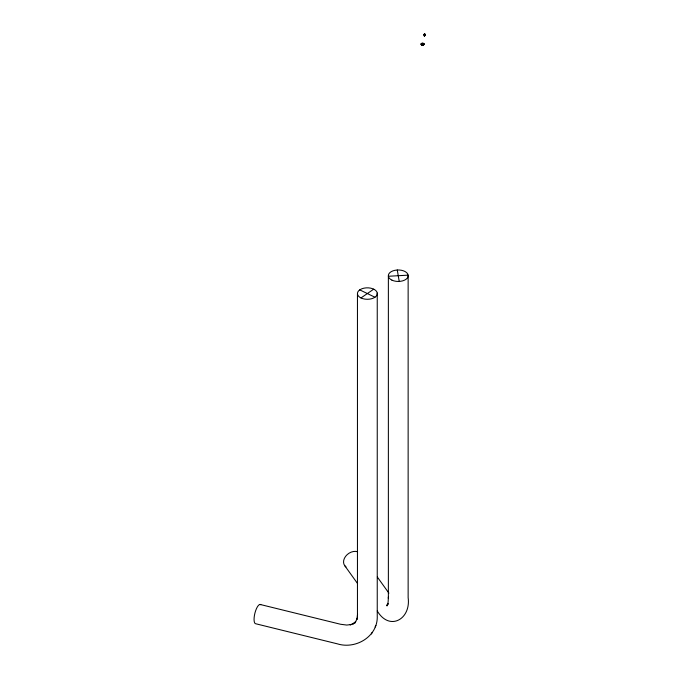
<?xml version="1.0" encoding="UTF-8"?>
<svg xmlns="http://www.w3.org/2000/svg" width="679" height="679" viewBox="0 0 679 679"><rect width="100%" height="100%" fill="white"/><g stroke="black" fill="none" stroke-linecap="round" stroke-linejoin="round"><path stroke-width="1.02" d="M357.57 614.334L356.772 619.477L357.46 618.187M260.795 604.717A9.93 3.183 -76.2 0 0 254.939 613.044A9.93 3.183 -76.2 0 0 255.89 623.789L337.421 643.853C355.889 649.667 378.211 636.308 377.244 615.819L377.244 293.056M357.561 617.992L354.905 623.033L355.711 621.506L352.766 624.188L354.048 623.144L350.135 624.85L351.552 624.476L346.757 625.062L340.519 624.256L260.015 604.437M371.405 633.957L372.211 632.438M375.097 626.963L375.877 625.478M388.125 603.767L386.589 605.685L387.981 603.758L387.132 605.88L388.082 602.315L388.456 596.79L388.371 598.411L388.371 276.268L408.138 275.156L408.138 597.605C411.109 619.231 389.474 631.538 377.235 610.947M424.553 34.273L424.095 34.273L424.383 35.953L424.944 35.631L424.944 34.111L424.095 34.273M424.205 35.792C423.45 34.094 425.614 33.356 424.833 35.631M360.965 297.945A9.93 5.738 0 0 0 377.134 294.55A9.93 5.738 0 0 0 363.952 288.168A9.93 5.738 0 0 0 360.965 297.945L373.73 289.161M424.944 34.111L424.205 34.349M424.748 35.198L424.57 35.198M424.095 35.792L424.944 35.631M422.788 43.728L421.701 44.093A0.883 0.501 4.6 0 0 421.795 44.474L422.117 44.661A0.883 0.458 0.6 0 0 422.788 44.712L423.407 44.084A0.883 0.509 0 0 0 422.117 43.745A0.883 0.509 0 0 0 422.117 44.627A0.883 0.509 0 0 0 423.424 44.305A0.883 0.509 0 0 0 422.406 43.719A0.883 0.509 0 0 0 421.795 44.474L422.117 44.661A0.883 0.509 0 0 0 423.441 44.186M359.743 289.865L374.961 297.241M424.553 35.792L424.748 34.188M424.664 34.281L424.383 35.953M377.312 576.997L388.923 593.166M344.626 565.522L357.544 583.524M397.283 270.004L399.218 281.42M424.664 33.95L424.664 35.732M357.451 294.049L357.451 615.878M346.018 566.914A9.93 7.494 -35.7 0 1 345.628 556.313A9.93 7.494 -35.7 0 1 357.57 551.721M423.323 44.203A0.883 0.509 0 0 1 423.059 44.873A0.883 0.509 0 0 1 421.88 44.78A0.883 0.509 0 0 1 421.931 44.093M424.027 44.262L423.62 44.22A1.069 0.62 0 0 1 422.559 44.873L422.559 45.111A1.468 0.849 0 0 0 424.027 44.22L424.027 44.262M422.194 44.992L421.218 44.432A1.392 0.806 0 0 1 422.559 43.414A1.392 0.849 -1.2 0 1 423.543 43.651A1.392 0.823 -2.8 0 1 423.951 44.22A1.392 0.806 0 0 1 422.194 44.992M391.944 280.147A9.93 5.738 0 0 0 408.054 276.65A9.93 5.738 0 0 0 394.754 270.344A9.93 5.738 0 0 0 391.944 280.147M421.863 44.882A1.392 0.806 0 0 0 423.951 44.186A1.392 0.806 0 0 0 421.863 43.49A1.392 0.806 0 0 0 421.863 44.882A1.553 0.891 0 0 0 424.103 44.059A1.553 0.891 0 0 0 421.786 43.286A1.553 0.891 0 0 0 421.786 44.831"/></g></svg>
